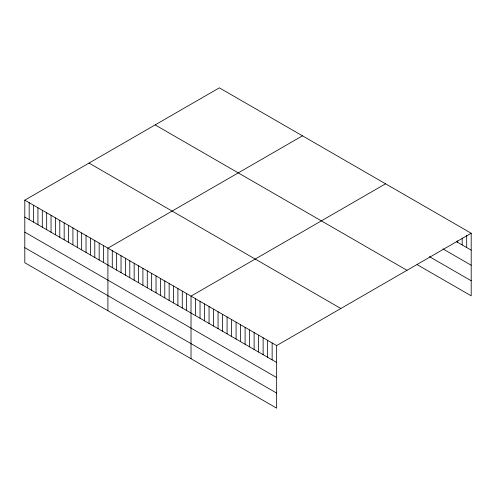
<?xml version="1.0" encoding="UTF-8"?>
<svg xmlns="http://www.w3.org/2000/svg" width="496" height="496" viewBox="0 0 496 496"><rect width="100%" height="100%" fill="white"/><g stroke="black" fill="none" stroke-linecap="round" stroke-linejoin="round"><path stroke-width="0.74" d="M24.8 200.161L276.65 345.563L276.65 408.165L24.8 262.756L24.8 200.161L219.35 87.835L471.2 233.244L471.2 295.839L417.117 264.616M302.461 135.823L107.911 248.143L107.911 310.738M385.572 183.805L191.022 296.124L191.022 358.726M276.65 345.563L471.2 233.244M456.394 241.608L471.2 250.158M442.872 248.874L471.2 265.23M429.35 256.606L471.2 280.761M155.149 124.905L406.999 270.308M89.001 163.091L340.851 308.5M24.8 217.074L276.65 362.477M24.8 232.147L276.65 377.555M24.8 247.684L276.65 393.086M466.693 235.253L466.693 247.554M462.185 238.03L462.185 244.95M457.678 240.814L457.678 242.352M272.143 342.965L272.143 359.873M267.635 340.361L267.635 357.275M263.128 337.757L263.128 354.671M258.621 335.16L258.621 352.067M254.119 332.556L254.119 349.469M249.612 329.952L249.612 346.865M245.105 327.354L245.105 344.261M240.597 324.75L240.597 341.663M236.09 322.146L236.09 339.059M231.582 319.548L231.582 336.455M227.075 316.944L227.075 333.858M222.568 314.34L222.568 331.254M218.06 311.742L218.06 328.65M213.553 309.138L213.553 326.052M209.052 306.534L209.052 323.448M204.544 303.93L204.544 320.844M200.037 301.332L200.037 318.246M195.529 298.728L195.529 315.642M186.645 293.601L186.645 310.515M182.274 291.078L182.274 307.991M177.897 288.548L177.897 305.462M173.526 286.025L173.526 302.938M169.148 283.501L169.148 300.415M164.777 280.972L164.777 297.885M160.4 278.448L160.4 295.362M156.029 275.925L156.029 292.838M151.652 273.401L151.652 290.309M147.281 270.872L147.281 287.785M142.904 268.348L142.904 285.262M138.533 265.825L138.533 282.732M134.156 263.295L134.156 280.209M129.785 260.772L129.785 277.686M125.407 258.249L125.407 275.156M121.036 255.719L121.036 272.633M116.659 253.196L116.659 270.109M112.282 250.672L112.282 267.58M103.534 245.619L103.534 262.533M99.163 243.096L99.163 260.003M94.786 240.566L94.786 257.48M90.415 238.043L90.415 254.956M86.037 235.519L86.037 252.427M81.666 232.99L81.666 249.903M77.289 230.466L77.289 247.38M72.918 227.943L72.918 244.85M68.541 225.413L68.541 242.327M64.17 222.89L64.17 239.804M59.793 220.367L59.793 237.274M55.422 217.837L55.422 234.751M51.045 215.314L51.045 232.227M46.674 212.79L46.674 229.698M42.296 210.261L42.296 227.174M37.925 207.737L37.925 224.651M33.548 205.214L33.548 222.121M29.177 202.684L29.177 219.598"/></g></svg>
